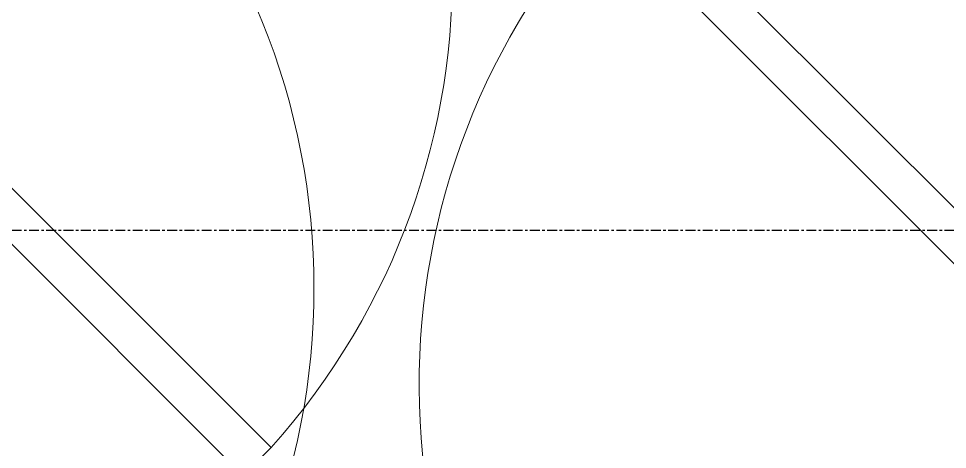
# Model space of a CAD drawing. Header units: inches. Extents: x -4110 to -1807, y 9775 to 11251.
# Drawn here: x -2460.92 to -2413.88, y 10456.1 to 10477.93 of the extents above; entities that cross this region are included whole.
import ezdxf

# ---------------------------------------------------------------- set-up
doc = ezdxf.new("R2010")
doc.units = ezdxf.units.IN
doc.header["$MEASUREMENT"] = 0
doc.linetypes.add('Grid Line 1_2_', pattern=[0.875, 0.5, -0.125, 0.125, -0.125])
for name, color, linetype, lineweight in [('0-1', 7, 'Continuous', 5), ('0-2', 10, 'Continuous', 18), ('A-DOOR', 31, 'Continuous', 18), ('A-DOOR-3', 7, 'Continuous', 9), ('A-DOOR-4', 50, 'Continuous', 30), ('A-DOOR-7', 31, 'Continuous', 9), ('S-GRID-1', 1, 'Grid Line 1_2_', 30)]:
    doc.layers.add(name, color=color, linetype=linetype, lineweight=lineweight)

# ---------------------------------------------------------------- blocks, each defined once
blk = doc.blocks.new('SWING - SINGLE - FLUSH - SWING - FLUSH - 3-0 x 6-8 - PASSAGE-3983849-ENLARGED RCP - 2ND FLOOR PLAN - WEST')
at = {"layer": 'A-DOOR-3'}
blk.add_arc((18, 2.375), 36.067, 93.1789, 180, dxfattribs=at)
at = {"layer": 'A-DOOR-4'}
for p, q in [((16, 2.375), (16, 38.386)), ((18, 2.375), (18, 38.386))]:
    blk.add_line(p, q, dxfattribs=at)
blk = doc.blocks.new('SWING - SINGLE - FLUSH - SWING - FLUSH - 3-0 x 6-8 - PASSAGE-3983851-ENLARGED RCP - 2ND FLOOR PLAN - WEST')
at = {"layer": 'A-DOOR-3'}
blk.add_arc((18, 2.375), 36.067, 93.1789, 180, dxfattribs=at)
at = {"layer": 'A-DOOR-4'}
for p, q in [((16, 2.375), (16, 38.386)), ((18, 38.386), (16, 38.386)), ((18, 2.375), (18, 38.386))]:
    blk.add_line(p, q, dxfattribs=at)
blk = doc.blocks.new('CTR - 1st Phase - Unit Layouts_rvt-1-ENLARGED RCP - 2ND FLOOR PLAN - WEST')
at = {"layer": '0-2'}
for name, p, rotation in [('SWING - SINGLE - FLUSH - SWING - FLUSH - 3-0 x 6-8 - PASSAGE-3983851-ENLARGED RCP - 2ND FLOOR PLAN - WEST', (-2463.965, 10494.649), 225.000000000027), ('SWING - SINGLE - FLUSH - SWING - FLUSH - 3-0 x 6-8 - PASSAGE-3983849-ENLARGED RCP - 2ND FLOOR PLAN - WEST', (-2415.619, 10444.956), 45.00000000006675)]:
    blk.add_blockref(name, p, dxfattribs=dict(at, rotation=rotation))
blk = doc.blocks.new('CTR - 1st Phase - Structure_rvt-1-ENLARGED RCP - 2ND FLOOR PLAN - WEST')
at = {"layer": 'S-GRID-1'}
blk.add_line((-1807.145, 10467.189), (-4076.95, 10467.189), dxfattribs=at)
blk = doc.blocks.new('HOLLOW METAL - UNIT DOOR-2191977-ENLARGED RCP - 2ND FLOOR PLAN - WEST')
at = {"layer": 'A-DOOR-7'}
blk.add_arc((18, -3.875), 36, 180, 270, dxfattribs=at)

msp = doc.modelspace()

# ---------------------------------------------------------------- block references
at = {"layer": '0-1'}
for name in ['CTR - 1st Phase - Structure_rvt-1-ENLARGED RCP - 2ND FLOOR PLAN - WEST', 'CTR - 1st Phase - Unit Layouts_rvt-1-ENLARGED RCP - 2ND FLOOR PLAN - WEST']:
    msp.add_blockref(name, (0, 0), dxfattribs=at)
at = {"layer": 'A-DOOR', "rotation": 134.9999999999909}
msp.add_blockref('HOLLOW METAL - UNIT DOOR-2191977-ENLARGED RCP - 2ND FLOOR PLAN - WEST', (-2471.973, 10448.811), dxfattribs=at)

doc.saveas('drawing.dxf')
